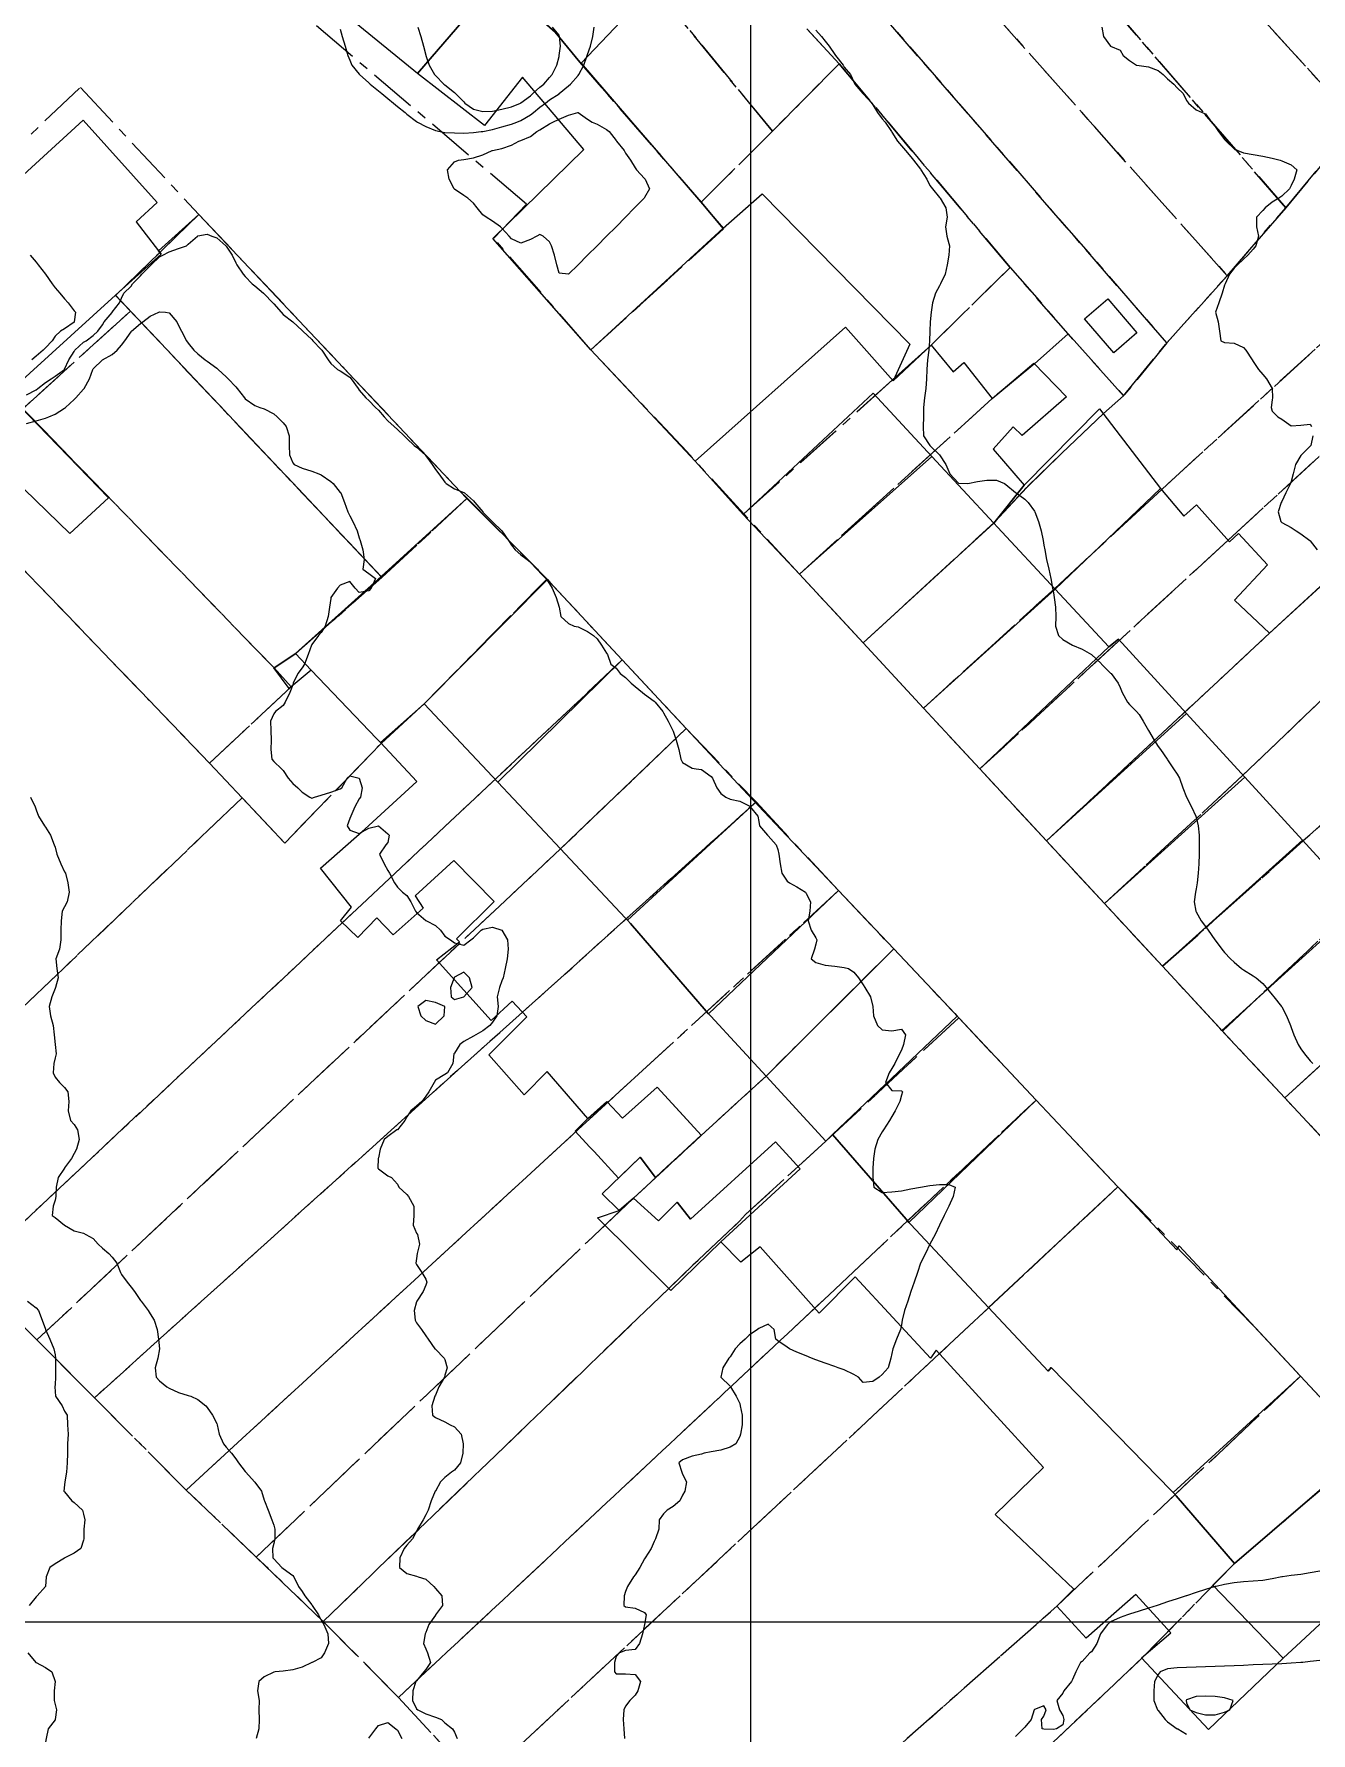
# Model space of a CAD drawing. Header units: centimetres. Extents: x 0 to 642158, y -847 to 649707.
# Drawn here: x 616229.1 to 616296.3, y 621381.5 to 621470.9 of the extents above; entities that cross this region are included whole.
import ezdxf

# ---------------------------------------------------------------- set-up
doc = ezdxf.new("R2010")
doc.units = ezdxf.units.CM
doc.header["$MEASUREMENT"] = 0
doc.linetypes.add('CENTERX2', pattern=[4, 2.5, -0.5, 0.5, -0.5])
doc.layers.add('MEV_grille', color=254, linetype='Continuous', lineweight=9)
doc.layers.add('WAL_topographie 0.5', color=253, linetype='Continuous', lineweight=20)
doc.layers.add('SPW_batiments', color=7, linetype='Continuous')
doc.layers.add('SPW_parcellaire cadastral', color=7, linetype='CENTERX2', lineweight=25, true_color=0xff0542)

# ---------------------------------------------------------------- blocks, each defined once
blk = doc.blocks.new('*U114')
at = {"layer": 'MEV_grille', "transparency": 33554687}
blk.add_lwpolyline([(-1338.461, 0), (1338.461, 0)], dxfattribs=at)
blk = doc.blocks.new('*U115')
at = {"layer": 'MEV_grille', "color": 0, "linetype": 'ByBlock', "lineweight": -2, "transparency": 16777216}
blk.add_blockref('*U114', (0, -1000), dxfattribs=at)
blk = doc.blocks.new('*U112')
at = {"layer": 'MEV_grille', "transparency": 33554687}
blk.add_lwpolyline([(0, 1825.476), (0, -1825.476)], dxfattribs=at)
blk = doc.blocks.new('*U113')
at = {"layer": 'MEV_grille', "color": 0, "linetype": 'ByBlock', "lineweight": -2, "transparency": 16777216}
blk.add_blockref('*U112', (900, 0), dxfattribs=at)

msp = doc.modelspace()

# ---------------------------------------------------------------- linework, layer by layer
at = {"layer": 'SPW_batiments'}
for points in [[(616252.359, 621474.65), (616253.509, 621473.7), (616249.31, 621468.799), (616242.959, 621473.999), (616242.759, 621475.065), (616246.308, 621479.116), (616252.359, 621474.65)], [(616261.759, 621473.401), (616257.909, 621469.35), (616265.377, 621460.668), (616258.428, 621454.267), (616253.269, 621460.134), (616258.06, 621464.817), (616254.826, 621468.617), (616252.827, 621466.067), (616249.31, 621468.799), (616253.509, 621473.7)], [(616235.627, 621462.015), (616234.511, 621460.998), (616235.696, 621459.483), (616235.828, 621459.315), (616233.434, 621457.142), (616227.748, 621451.981), (616221.375, 621458.599), (616223.911, 621460.813), (616224.611, 621459.847), (616231.727, 621466.347), (616235.627, 621462.015)], [(616258.428, 621454.268), (616265.377, 621460.668), (616267.432, 621462.487), (616275.202, 621454.58), (616274.328, 621452.652), (616271.811, 621455.469), (616263.912, 621448.418), (616258.428, 621454.268)], [(616251.553, 621446.831), (616251.912, 621446.467), (616247.395, 621442.349), (616233.434, 621457.142), (616235.828, 621459.315), (616235.696, 621459.483), (616237.811, 621461.398), (616251.553, 621446.831)], [(616287.128, 621455.171), (616285.928, 621454.121), (616284.378, 621455.903), (616285.611, 621456.954), (616287.128, 621455.171)], [(616274.328, 621452.652), (616276.311, 621454.52), (616277.478, 621453.12), (616278.028, 621453.603), (616279.528, 621451.72), (616281.711, 621453.569), (616283.428, 621451.803), (616281.112, 621449.77), (616280.628, 621450.22), (616279.579, 621449.053), (616281.212, 621447.153), (616279.622, 621445.155), (616276.36, 621448.668), (616273.261, 621452.002), (616266.428, 621445.619), (616263.912, 621448.418), (616271.811, 621455.469), (616274.328, 621452.652)], [(616233.062, 621446.498), (616231.03, 621444.614), (616228.629, 621446.947), (616226.38, 621444.797), (616223.412, 621448.046), (616227.748, 621451.981), (616233.062, 621446.498)], [(616276.36, 621448.668), (616269.393, 621442.484), (616266.428, 621445.619), (616273.261, 621452.002), (616276.36, 621448.668)], [(616288.37, 621446.979), (616282.837, 621441.696), (616279.811, 621444.952), (616279.622, 621445.155), (616281.212, 621447.153), (616285.172, 621451.177), (616288.37, 621446.979)], [(616279.622, 621445.155), (616272.742, 621438.865), (616269.393, 621442.484), (616276.36, 621448.668), (616279.622, 621445.155)], [(616298.814, 621425.255), (616295.85, 621428.489), (616292.811, 621431.803), (616289.742, 621435.15), (616286.163, 621439.054), (616285.663, 621438.654), (616282.837, 621441.696), (616288.37, 621446.979), (616289.612, 621445.521)], [(616255.979, 621442.351), (616256.137, 621442.191), (616249.663, 621435.667), (616247.356, 621433.624), (616247.158, 621433.829), (616243.712, 621437.431), (616242.896, 621438.307), (616247.395, 621442.349), (616251.912, 621446.467), (616255.979, 621442.351)], [(616289.612, 621445.521), (616290.262, 621446.121), (616292.012, 621444.172), (616292.479, 621444.622), (616294.012, 621442.972), (616292.262, 621441.105), (616294.113, 621439.372), (616296.779, 621441.822)], [(616279.811, 621444.952), (616282.837, 621441.696), (616275.915, 621435.438), (616272.742, 621438.865), (616279.622, 621445.155), (616279.811, 621444.952)], [(616256.263, 621442.056), (616260.078, 621437.967), (616253.53, 621431.548), (616249.663, 621435.667), (616256.137, 621442.191), (616256.263, 621442.056)], [(616285.663, 621438.654), (616278.879, 621432.235), (616275.915, 621435.438), (616282.837, 621441.696), (616285.663, 621438.654)], [(616289.742, 621435.15), (616282.379, 621428.453), (616278.879, 621432.235), (616285.663, 621438.654), (616286.163, 621439.054), (616289.742, 621435.15)], [(616243.712, 621437.431), (616242.563, 621436.466), (616241.763, 621437.549), (616242.896, 621438.307), (616243.712, 621437.431)], [(616263.442, 621434.362), (616256.83, 621428.034), (616253.53, 621431.548), (616260.078, 621437.967), (616263.442, 621434.362)], [(616253.53, 621431.548), (616256.83, 621428.034), (616260.231, 621424.412), (616260.358, 621424.276), (616260.505, 621424.106), (616264.488, 621419.501), (616264.611, 621419.365), (616264.739, 621419.227), (616267.634, 621416.086), (616270.783, 621412.669), (616271.133, 621413.019), (616275.001, 621408.556), (616275.148, 621408.386), (616275.251, 621408.276), (616279.332, 621403.918), (616282.467, 621400.571), (616282.634, 621400.754), (616288.946, 621394.297), (616289.051, 621394.189), (616289.198, 621394.019), (616292.268, 621390.455), (616291.135, 621389.322), (616294.819, 621385.472), (616290.909, 621381.72), (616287.377, 621385.488), (616288.919, 621386.805), (616287.086, 621388.821), (616284.469, 621386.521), (616282.919, 621388.204), (616283.819, 621389.104), (616279.685, 621393.021), (616282.218, 621395.504), (616276.584, 621401.67), (616276.284, 621401.253), (616272.317, 621405.52), (616270.434, 621403.619), (616267.334, 621407.102), (616266.317, 621406.302), (616265.267, 621407.369), (616269.433, 621411.202), (616268.133, 621412.619), (616263.667, 621408.552), (616262.966, 621409.451), (616261.983, 621408.468), (616260.666, 621409.668), (616259.917, 621409.018), (616259.016, 621409.901), (616261.016, 621411.818), (616261.816, 621410.751), (616264.233, 621412.969), (616261.916, 621415.501), (616260.083, 621413.868), (616259.266, 621414.751), (616258.266, 621413.851), (616256.133, 621416.318), (616254.916, 621415.1), (616253.066, 621417.2), (616255.065, 621419.2), (616254.282, 621420.017), (616253.182, 621419), (616250.315, 621422.2), (616251.515, 621423.15), (616251.365, 621423.3), (616253.332, 621425.267), (616251.214, 621427.417), (616249.182, 621425.567), (616249.615, 621424.917), (616248.032, 621423.517), (616247.165, 621424.4), (616246.165, 621423.366), (616245.265, 621424.249), (616245.832, 621424.966), (616244.215, 621427.016), (616246.531, 621429.066), (616249.281, 621431.567), (616247.356, 621433.624), (616249.663, 621435.667), (616253.53, 621431.548)], [(616292.811, 621431.803), (616285.431, 621425.154), (616282.379, 621428.453), (616289.742, 621435.15), (616292.811, 621431.803)], [(616266.922, 621430.63), (616267.076, 621430.465), (616260.358, 621424.276), (616260.231, 621424.412), (616256.83, 621428.034), (616263.442, 621434.362), (616266.922, 621430.63)], [(616295.85, 621428.489), (616288.484, 621421.856), (616285.431, 621425.154), (616292.811, 621431.803), (616295.85, 621428.489)], [(616267.214, 621430.319), (616271.449, 621425.836), (616264.611, 621419.365), (616264.488, 621419.501), (616260.505, 621424.106), (616260.358, 621424.276), (616267.076, 621430.465), (616267.214, 621430.319)], [(616298.814, 621425.255), (616298.941, 621425.118), (616291.611, 621418.477), (616291.489, 621418.609), (616288.484, 621421.856), (616295.85, 621428.489), (616298.814, 621425.255)], [(616274.348, 621422.77), (616267.634, 621416.086), (616264.739, 621419.227), (616264.611, 621419.365), (616271.449, 621425.836), (616274.348, 621422.77)], [(616299.093, 621424.951), (616302.196, 621421.571), (616294.914, 621414.938), (616291.765, 621418.312), (616291.611, 621418.477), (616298.941, 621425.118), (616299.093, 621424.951)], [(616277.555, 621419.374), (616277.684, 621419.238), (616271.133, 621413.019), (616270.783, 621412.669), (616267.634, 621416.086), (616274.348, 621422.77), (616277.555, 621419.374)], [(616305.298, 621418.189), (616297.965, 621411.67), (616294.914, 621414.938), (616302.196, 621421.571), (616305.298, 621418.189)], [(616277.802, 621419.114), (616281.836, 621414.824), (616275.148, 621408.386), (616275.001, 621408.556), (616271.133, 621413.019), (616277.684, 621419.238), (616277.802, 621419.114)], [(616261.016, 621411.818), (616259.875, 621410.724), (616258.591, 621412.112), (616258.374, 621412.346), (616257.972, 621412.781), (616257.597, 621413.187), (616258.266, 621413.851), (616258.998, 621414.51), (616259.266, 621414.751), (616260.083, 621413.868), (616261.916, 621415.501), (616263.291, 621413.999), (616264.233, 621412.969), (616263.203, 621412.024), (616262.439, 621411.323), (616261.816, 621410.751), (616261.016, 621411.818)], [(616286.132, 621410.253), (616279.332, 621403.918), (616275.251, 621408.276), (616275.148, 621408.386), (616281.836, 621414.824), (616286.132, 621410.253)], [(616265.267, 621407.369), (616262.628, 621404.803), (616258.774, 621408.637), (616259.917, 621409.018), (616260.667, 621409.668), (616261.984, 621408.468), (616262.966, 621409.452), (616263.667, 621408.552), (616268.133, 621412.619), (616269.433, 621411.202), (616265.267, 621407.369)], [(616289.233, 621406.955), (616289.366, 621407.155), (616295.746, 621400.301), (616289.051, 621394.189), (616288.946, 621394.297), (616282.634, 621400.754), (616282.467, 621400.571), (616279.332, 621403.918), (616286.132, 621410.253), (616289.233, 621406.955)], [(616299.218, 621396.573), (616298.335, 621395.656), (616292.268, 621390.455), (616289.198, 621394.019), (616289.051, 621394.189), (616295.746, 621400.301), (616299.218, 621396.573)], [(616301.735, 621391.856), (616301.613, 621391.744), (616296.734, 621387.24), (616295.754, 621386.335), (616294.819, 621385.472), (616291.135, 621389.322), (616292.268, 621390.455), (616298.335, 621395.656), (616301.735, 621391.856)]]:
    msp.add_lwpolyline(points, dxfattribs=at)
at = {"layer": 'SPW_parcellaire cadastral'}
for points in [[(616266.563, 621505.348), (616273.648, 621499.51), (616277.454, 621495.857), (616280.458, 621492.855), (616301.242, 621469.372), (616298.693, 621466.221), (616277.296, 621489.825), (616274.469, 621493.005), (616271.426, 621495.717), (616263.731, 621501.819), (616266.563, 621505.348)], [(616260.471, 621497.827), (616263.731, 621501.819), (616271.426, 621495.717), (616274.469, 621493.005), (616277.296, 621489.825), (616298.693, 621466.221), (616294.96, 621461.749), (616275.23, 621484.572), (616273.741, 621486.192), (616268.086, 621491.55), (616260.471, 621497.827)], [(616260.471, 621497.827), (616268.086, 621491.55), (616273.741, 621486.192), (616275.23, 621484.572), (616294.96, 621461.749), (616291.878, 621458.171), (616270.839, 621481.834), (616270.434, 621482.29), (616268.364, 621484.34), (616264.646, 621488.441), (616257.534, 621494.192), (616260.471, 621497.827)], [(616291.878, 621458.171), (616288.711, 621454.636), (616267.325, 621479.28), (616265.308, 621481.43), (616261.538, 621484.737), (616254.218, 621490.524), (616257.534, 621494.192), (616264.646, 621488.441), (616268.364, 621484.34), (616270.434, 621482.29), (616270.839, 621481.834), (616291.878, 621458.171)], [(616286.429, 621451.853), (616283.528, 621455.12), (616280.468, 621458.601), (616271.473, 621469.321), (616267.094, 621474.055), (616262.927, 621478.916), (616259.553, 621482.323), (616252.11, 621488.266), (616254.218, 621490.524), (616261.538, 621484.737), (616265.308, 621481.43), (616267.325, 621479.28), (616288.711, 621454.636), (616286.429, 621451.853)], [(616271.473, 621469.321), (616267.977, 621465.768), (616261.725, 621473.381), (616259.906, 621475.63), (616256.235, 621478.772), (616248.851, 621484.699), (616252.11, 621488.266), (616259.553, 621482.323), (616262.927, 621478.916), (616267.094, 621474.055), (616271.473, 621469.321)], [(616264.23, 621462.043), (616257.843, 621469.396), (616256.55, 621470.981), (616252.391, 621474.65), (616246.324, 621479.113), (616245.06, 621480.546), (616248.851, 621484.699), (616256.235, 621478.772), (616259.906, 621475.63), (616261.725, 621473.381), (616267.977, 621465.768), (616264.23, 621462.043)], [(616264.23, 621462.043), (616265.4, 621460.645), (616258.429, 621454.267), (616253.323, 621460.144), (616255.045, 621461.928), (616239.875, 621474.814), (616245.06, 621480.546), (616246.324, 621479.113), (616252.391, 621474.65), (616256.55, 621470.981), (616257.843, 621469.396), (616264.23, 621462.043)], [(616286.429, 621451.853), (616288.711, 621454.636), (616291.878, 621458.171), (616294.96, 621461.749), (616298.693, 621466.221), (616301.242, 621469.372), (616303.931, 621472.688), (616305.424, 621474.549), (616311.263, 621467.804), (616288.462, 621446.953), (616282.814, 621441.721), (616275.915, 621435.437), (616272.743, 621438.865), (616279.631, 621445.195), (616281.342, 621447.044), (616283.183, 621448.838), (616285.377, 621450.919), (616286.429, 621451.853)], [(616311.263, 621467.804), (616317.277, 621473.159), (616319.974, 621470.034), (616291.933, 621444.268), (616278.879, 621432.234), (616275.915, 621435.437), (616282.814, 621441.721), (616288.462, 621446.953), (616311.263, 621467.804)], [(616264.23, 621462.043), (616267.977, 621465.768), (616271.473, 621469.321), (616280.468, 621458.601), (616276.311, 621454.519), (616274.289, 621452.698), (616266.464, 621445.649), (616263.468, 621448.931), (616258.429, 621454.267), (616265.4, 621460.645), (616264.23, 621462.043)], [(616323.512, 621465.953), (616296.78, 621441.821), (616294.113, 621439.371), (616282.38, 621428.452), (616278.879, 621432.234), (616291.933, 621444.268), (616319.974, 621470.034), (616323.512, 621465.953)], [(616234.213, 621456.316), (616228.564, 621451.18), (616227.773, 621452.003), (616221.376, 621458.599), (616223.911, 621460.813), (616231.582, 621468.074), (616237.811, 621461.397), (616235.759, 621459.402), (616233.435, 621457.141), (616234.213, 621456.316)], [(616285.432, 621425.154), (616282.38, 621428.452), (616294.113, 621439.371), (616296.78, 621441.821), (616323.512, 621465.953), (616326.26, 621462.758), (616299.687, 621438.609), (616298.756, 621437.688), (616292.694, 621431.889), (616285.432, 621425.154)], [(616288.484, 621421.856), (616285.432, 621425.154), (616292.694, 621431.889), (616298.756, 621437.688), (616299.687, 621438.609), (616326.26, 621462.758), (616329.403, 621459.19), (616303.421, 621435.259), (616301.422, 621433.448), (616295.885, 621428.449), (616288.484, 621421.856)], [(616247.441, 621442.3), (616234.213, 621456.316), (616233.435, 621457.141), (616235.759, 621459.402), (616237.811, 621461.397), (616251.904, 621446.459), (616247.441, 621442.3)], [(616241.764, 621437.548), (616242.666, 621436.551), (616238.368, 621432.543), (616230.01, 621441.25), (616226.485, 621444.896), (616223.427, 621448.059), (616216.97, 621454.737), (616221.376, 621458.599), (616227.773, 621452.003), (616228.564, 621451.18), (616241.764, 621437.548)], [(616269.394, 621442.483), (616266.464, 621445.649), (616274.289, 621452.698), (616276.311, 621454.519), (616280.468, 621458.601), (616283.528, 621455.12), (616281.744, 621453.535), (616279.529, 621451.719), (616269.394, 621442.483)], [(616288.484, 621421.856), (616295.885, 621428.449), (616301.422, 621433.448), (616303.421, 621435.259), (616329.403, 621459.19), (616332.204, 621455.964), (616306.181, 621432.106), (616304.279, 621430.358), (616302.189, 621428.482), (616298.842, 621425.226), (616291.632, 621418.454), (616288.484, 621421.856)], [(616247.441, 621442.3), (616242.912, 621438.312), (616241.764, 621437.548), (616228.564, 621451.18), (616234.213, 621456.316), (616247.441, 621442.3)], [(616335.598, 621452.075), (616305.137, 621424.613), (616302.196, 621421.57), (616294.915, 621414.938), (616291.632, 621418.454), (616298.842, 621425.226), (616302.189, 621428.482), (616304.279, 621430.358), (616306.181, 621432.106), (616332.204, 621455.964), (616335.598, 621452.075)], [(616286.429, 621451.853), (616285.377, 621450.919), (616283.183, 621448.838), (616281.342, 621447.044), (616279.631, 621445.195), (616272.743, 621438.865), (616269.394, 621442.483), (616279.529, 621451.719), (616281.744, 621453.535), (616283.528, 621455.12), (616286.429, 621451.853)], [(616210.363, 621419.36), (616212.485, 621421.832), (616213.944, 621423.341), (616222.231, 621432.263), (616219.881, 621434.446), (616215.727, 621438.629), (616213.358, 621441.174), (616208.18, 621446.611), (616215.812, 621453.626), (616216.97, 621454.737), (616223.427, 621448.059), (616226.485, 621444.896), (616230.01, 621441.25), (616238.368, 621432.543), (616240.09, 621430.717), (616219.857, 621411.406), (616210.363, 621419.36)], [(616335.598, 621452.075), (616338.557, 621448.666), (616308.311, 621421.226), (616305.302, 621418.185), (616297.965, 621411.67), (616294.915, 621414.938), (616302.196, 621421.57), (616305.137, 621424.613), (616335.598, 621452.075)], [(616247.441, 621442.3), (616251.904, 621446.459), (616256.113, 621442.217), (616249.664, 621435.666), (616247.397, 621433.582), (616242.335, 621428.335), (616240.09, 621430.717), (616238.368, 621432.543), (616242.666, 621436.551), (616241.764, 621437.548), (616242.912, 621438.312), (616247.441, 621442.3)], [(616225.741, 621405.736), (616219.857, 621411.406), (616240.09, 621430.717), (616242.335, 621428.335), (616247.397, 621433.582), (616249.664, 621435.666), (616256.113, 621442.217), (616260.079, 621437.966), (616247.843, 621426.481), (616246.383, 621425.111), (616225.741, 621405.736)], [(616225.741, 621405.736), (616246.383, 621425.111), (616247.843, 621426.481), (616260.079, 621437.966), (616263.442, 621434.362), (616256.831, 621428.033), (616253.613, 621425.023), (616229.301, 621402.213), (616225.741, 621405.736)], [(616232.318, 621399.164), (616229.301, 621402.213), (616253.613, 621425.023), (616256.831, 621428.033), (616263.442, 621434.362), (616267.11, 621430.499), (616254.833, 621419.442), (616253.634, 621418.385), (616232.318, 621399.164)], [(616232.318, 621399.164), (616253.634, 621418.385), (616254.833, 621419.442), (616267.11, 621430.499), (616271.45, 621425.836), (616260.929, 621416.187), (616237.152, 621394.315), (616232.318, 621399.164)], [(616240.834, 621390.791), (616237.152, 621394.315), (616260.929, 621416.187), (616271.45, 621425.836), (616274.348, 621422.769), (616267.634, 621416.085), (616264.233, 621412.968), (616260.667, 621409.668), (616240.834, 621390.791)], [(616240.834, 621390.791), (616260.667, 621409.668), (616264.233, 621412.968), (616267.634, 621416.085), (616274.348, 621422.769), (616277.766, 621419.152), (616270.783, 621412.669), (616266.559, 621408.809), (616266.244, 621408.451), (616263.795, 621406.142), (616244.35, 621387.411), (616240.834, 621390.791)], [(616248.314, 621383.408), (616244.35, 621387.411), (616263.795, 621406.142), (616266.244, 621408.451), (616266.559, 621408.809), (616270.783, 621412.669), (616277.766, 621419.152), (616281.836, 621414.823), (616272.226, 621405.782), (616270.955, 621404.586), (616248.314, 621383.408)], [(616248.314, 621383.408), (616270.955, 621404.586), (616272.226, 621405.782), (616281.836, 621414.823), (616286.133, 621410.253), (616279.343, 621403.911), (616276.75, 621401.488), (616252.518, 621378.854), (616248.314, 621383.408)], [(616262, 621369.679), (616252.518, 621378.854), (616276.75, 621401.488), (616279.343, 621403.911), (616286.133, 621410.253), (616293.288, 621402.942), (616295.747, 621400.301), (616282.919, 621388.203), (616262, 621369.679)], [(616225.741, 621405.736), (616229.301, 621402.213), (616232.318, 621399.164), (616237.152, 621394.315), (616240.834, 621390.791), (616244.35, 621387.411), (616248.314, 621383.408), (616252.518, 621378.854), (616232.882, 621359.967), (616200.683, 621387.293)], [(616262, 621369.679), (616282.919, 621388.203), (616295.747, 621400.301), (616299.218, 621396.572), (616298.335, 621395.655), (616292.269, 621390.455), (616287.436, 621385.504), (616266.427, 621365.621), (616262, 621369.679)], [(616298.335, 621395.655), (616301.821, 621391.961), (616304.524, 621389.096), (616306.705, 621386.785), (616259.021, 621341.76), (616250.092, 621351.451), (616266.427, 621365.621), (616287.436, 621385.504), (616292.269, 621390.455), (616298.335, 621395.655)]]:
    msp.add_lwpolyline(points, dxfattribs=at)
at = {"layer": 'WAL_topographie 0.5'}
for points in [[(616245.25, 621471.13), (616245.347, 621470.75), (616245.5, 621470.25), (616245.646, 621469.75), (616245.75, 621469.5), (616245.853, 621469.25), (616246.25, 621468.769), (616246.265, 621468.75), (616246.75, 621468.312), (616246.817, 621468.25), (616247.25, 621467.893), (616247.425, 621467.75), (616247.75, 621467.486), (616248.038, 621467.25), (616248.25, 621467.077), (616248.653, 621466.75), (616248.75, 621466.672), (616249.25, 621466.287), (616249.303, 621466.25), (616249.75, 621466.013), (616250.25, 621465.809), (616250.495, 621465.75), (616250.75, 621465.712), (616251.25, 621465.68), (616251.75, 621465.674), (616252.25, 621465.697), (616252.662, 621465.75), (616252.75, 621465.761), (616253.25, 621465.867), (616253.75, 621465.997), (616254.25, 621466.142), (616254.533, 621466.25), (616254.75, 621466.333), (616255.25, 621466.631), (616255.409, 621466.75), (616255.75, 621467.037), (616256.034, 621467.25), (616256.25, 621467.414), (616256.75, 621467.746), (616256.756, 621467.75), (616257.25, 621468.154), (616257.356, 621468.25), (616257.75, 621468.71), (616257.784, 621468.75), (616258.058, 621469.25), (616258.231, 621469.75), (616258.25, 621469.809), (616258.398, 621470.25), (616258.527, 621470.75), (616258.604, 621471.25)], [(616249.333, 621471.25), (616249.49, 621470.75), (616249.62, 621470.25), (616249.75, 621469.769), (616249.755, 621469.75), (616249.918, 621469.25), (616250.196, 621468.75), (616250.25, 621468.697), (616250.692, 621468.25), (616250.75, 621468.203), (616251.25, 621467.801), (616251.311, 621467.75), (616251.75, 621467.311), (616251.801, 621467.25), (616252.25, 621466.937), (616252.75, 621466.817), (616253.25, 621466.835), (616253.75, 621466.927), (616254.25, 621467.057)], [(616254.25, 621467.057), (616254.73, 621467.25), (616254.75, 621467.259), (616255.25, 621467.635), (616255.378, 621467.75), (616255.75, 621468.096), (616255.944, 621468.25), (616256.25, 621468.59), (616256.395, 621468.75), (616256.631, 621469.25), (616256.75, 621469.695), (616256.765, 621469.75), (616256.821, 621470.25), (616256.771, 621470.75), (616256.75, 621470.815), (616256.408, 621471.25)], [(616270.25, 621471.091), (616270.555, 621470.75), (616270.75, 621470.5), (616270.95, 621470.25), (616271.25, 621469.801), (616271.295, 621469.75), (616271.691, 621469.25), (616271.75, 621469.145), (616272.069, 621468.75), (616272.25, 621468.373), (616272.307, 621468.25), (616272.727, 621467.75), (616272.75, 621467.731), (616273.196, 621467.25), (616273.25, 621467.155), (616273.5, 621466.75), (616273.75, 621466.421), (616273.904, 621466.25), (616274.237, 621465.75), (616274.25, 621465.725), (616274.541, 621465.25), (616274.75, 621465.001), (616274.967, 621464.75), (616275.25, 621464.424), (616275.398, 621464.25), (616275.75, 621463.784), (616275.778, 621463.75), (616276.088, 621463.25), (616276.25, 621462.925), (616276.38, 621462.75), (616276.75, 621462.287), (616276.785, 621462.25), (616277.083, 621461.75), (616277.152, 621461.25), (616277.069, 621460.75), (616277.143, 621460.25), (616277.25, 621459.87), (616277.287, 621459.75), (616277.25, 621459.25), (616277.25, 621459.25), (616277.152, 621458.75), (616277.048, 621458.25), (616276.811, 621457.75), (616276.75, 621457.641), (616276.55, 621457.25), (616276.394, 621456.75), (616276.32, 621456.25), (616276.261, 621455.75), (616276.25, 621455.25), (616276.25, 621455.249), (616276.239, 621454.75), (616276.192, 621454.25), (616276.125, 621453.75), (616276.09, 621453.25), (616276.08, 621452.75), (616276.039, 621452.25), (616275.961, 621451.75), (616275.92, 621451.25), (616275.917, 621450.75), (616275.898, 621450.25), (616275.917, 621449.75), (616276.25, 621449.25), (616276.25, 621449.25), (616276.75, 621448.75), (616276.75, 621448.75), (616277.083, 621448.25), (616277.25, 621447.875), (616277.304, 621447.75), (616277.75, 621447.269), (616278.25, 621447.25), (616278.75, 621447.348), (616279.25, 621447.424), (616279.75, 621447.417), (616280.173, 621447.25), (616280.25, 621447.194), (616280.75, 621446.775), (616280.783, 621446.75), (616281.25, 621446.417), (616281.417, 621446.25), (616281.75, 621445.783), (616281.767, 621445.75), (616281.971, 621445.25), (616282.111, 621444.75), (616282.207, 621444.25), (616282.25, 621444), (616282.293, 621443.75), (616282.389, 621443.25), (616282.5, 621442.75), (616282.611, 621442.25), (616282.707, 621441.75), (616282.75, 621441.5), (616282.792, 621441.25), (616282.86, 621440.75), (616282.869, 621440.25), (616282.85, 621439.75), (616283.01, 621439.25), (616283.25, 621439.036), (616283.75, 621438.75), (616283.75, 621438.75), (616284.25, 621438.526), (616284.75, 621438.25), (616284.75, 621438.25), (616285.25, 621437.778), (616285.278, 621437.75), (616285.75, 621437.278), (616285.776, 621437.25), (616286.15, 621436.75), (616286.25, 621436.523), (616286.354, 621436.25), (616286.646, 621435.75), (616286.75, 621435.631), (616287.114, 621435.25), (616287.25, 621435.092), (616287.474, 621434.75), (616287.75, 621434.25), (616287.75, 621434.25), (616288.036, 621433.75), (616288.25, 621433.417), (616288.37, 621433.25), (616288.731, 621432.75), (616288.75, 621432.722), (616289.065, 621432.25), (616289.25, 621431.956), (616289.375, 621431.75), (616289.556, 621431.25), (616289.75, 621430.75), (616289.75, 621430.75), (616290, 621430.25), (616290.235, 621429.75), (616290.25, 621429.704), (616290.366, 621429.25), (616290.41, 621428.75), (616290.417, 621428.25), (616290.41, 621427.75), (616290.394, 621427.25), (616290.366, 621426.75), (616290.308, 621426.25), (616290.25, 621425.938), (616290.218, 621425.75), (616290.152, 621425.25), (616290.238, 621424.75), (616290.25, 621424.728), (616290.518, 621424.25), (616290.75, 621423.944), (616290.886, 621423.75), (616291.238, 621423.25), (616291.25, 621423.234), (616291.602, 621422.75), (616291.75, 621422.588), (616292.064, 621422.25), (616292.25, 621422.076), (616292.635, 621421.75), (616292.75, 621421.671), (616293.25, 621421.355), (616293.408, 621421.25), (616293.75, 621420.954), (616293.937, 621420.75), (616294.25, 621420.355), (616294.337, 621420.25), (616294.74, 621419.75), (616294.75, 621419.733), (616295.004, 621419.25), (616295.207, 621418.75), (616295.25, 621418.631), (616295.388, 621418.25), (616295.608, 621417.75), (616295.75, 621417.516), (616295.948, 621417.25), (616296.25, 621416.889), (616296.382, 621416.75)], [(616285.296, 621471.25), (616285.375, 621470.75), (616285.75, 621470.25), (616285.75, 621470.25), (616286.25, 621470.041), (616286.409, 621469.75), (616286.75, 621469.482), (616287.111, 621469.25), (616287.25, 621469.221), (616287.75, 621469.154), (616288.25, 621468.968), (616288.525, 621468.75), (616288.75, 621468.535), (616289.081, 621468.25), (616289.25, 621468.048), (616289.573, 621467.75), (616289.75, 621467.396), (616289.856, 621467.25), (616290.25, 621466.899), (616290.573, 621466.75), (616290.75, 621466.686), (616291.061, 621466.25), (616291.25, 621466.014), (616291.423, 621465.75), (616291.75, 621465.336), (616291.822, 621465.25), (616292.25, 621464.839), (616292.439, 621464.75), (616292.75, 621464.629), (616293.25, 621464.552), (616293.75, 621464.468), (616294.25, 621464.355), (616294.67, 621464.25), (616294.75, 621464.215), (616295.25, 621464.006), (616295.55, 621463.75), (616295.401, 621463.25), (616295.25, 621462.917), (616295.155, 621462.75), (616294.75, 621462.358), (616294.599, 621462.25), (616294.25, 621462.033), (616293.882, 621461.75), (616293.75, 621461.604), (616293.429, 621461.25), (616293.431, 621460.75), (616293.523, 621460.25), (616293.387, 621459.75), (616293.25, 621459.576), (616292.963, 621459.25), (616292.75, 621459.051), (616292.419, 621458.75), (616292.25, 621458.562), (616292.005, 621458.25), (616291.773, 621457.75), (616291.75, 621457.676), (616291.626, 621457.25), (616291.439, 621456.75), (616291.274, 621456.25), (616291.405, 621455.75), (616291.488, 621455.25), (616291.558, 621454.75), (616291.75, 621454.659), (616292.25, 621454.623), (616292.75, 621454.403), (616292.871, 621454.25), (616293.191, 621453.75), (616293.25, 621453.659), (616293.528, 621453.25), (616293.75, 621452.973), (616293.957, 621452.75), (616294.25, 621452.25), (616294.25, 621452.25), (616294.264, 621451.75), (616294.25, 621451.65), (616294.191, 621451.25), (616294.25, 621451.05), (616294.55, 621450.75), (616294.75, 621450.625), (616295.25, 621450.283), (616295.75, 621450.321), (616296.25, 621450.375), (616296.321, 621450.25)], [(616257.25, 621458.25), (616257.25, 621458.25), (616257.25, 621458.25), (616256.75, 621458.309), (616256.633, 621458.75), (616256.508, 621459.25), (616256.355, 621459.75), (616256.25, 621459.96), (616255.917, 621460.25), (616255.75, 621460.338), (616255.589, 621460.25), (616255.25, 621460.08), (616254.75, 621459.893), (616254.25, 621460.105), (616254.133, 621460.25), (616253.75, 621460.671), (616253.665, 621460.75), (616253.25, 621461.05), (616252.917, 621461.25), (616252.75, 621461.372), (616252.439, 621461.75), (616252.25, 621461.98), (616251.96, 621462.25), (616251.75, 621462.391), (616251.25, 621462.731), (616251.233, 621462.75), (616250.97, 621463.25), (616250.894, 621463.75), (616251.25, 621464.169), (616251.467, 621464.25), (616251.75, 621464.286), (616252.25, 621464.366), (616252.75, 621464.527), (616253.242, 621464.75), (616253.25, 621464.752), (616253.75, 621464.869), (616254.25, 621465.038), (616254.64, 621465.25), (616254.75, 621465.286), (616255.25, 621465.5), (616255.581, 621465.75), (616255.75, 621465.851), (616256.25, 621466.157), (616256.419, 621466.25), (616256.75, 621466.401), (616257.25, 621466.621), (616257.732, 621466.75), (616257.75, 621466.754), (616257.765, 621466.75), (616258.25, 621466.413), (616258.492, 621466.25), (616258.75, 621466.142), (616259.25, 621465.86), (616259.394, 621465.75), (616259.75, 621465.276), (616259.769, 621465.25), (616260.171, 621464.75), (616260.25, 621464.621), (616260.5, 621464.25), (616260.75, 621463.839), (616260.824, 621463.75), (616261.25, 621463.282), (616261.287, 621463.25), (616261.5, 621462.75), (616261.25, 621462.292), (616261.222, 621462.25), (616260.75, 621461.778), (616260.725, 621461.75), (616260.25, 621461.25), (616260.25, 621461.25), (616259.75, 621460.75), (616259.75, 621460.75), (616259.25, 621460.25), (616259.25, 621460.25), (616258.75, 621459.75), (616258.75, 621459.75), (616258.25, 621459.25), (616258.25, 621459.25), (616257.75, 621458.75), (616257.75, 621458.75), (616257.25, 621458.25)], [(616228.75, 621451.901), (616229.25, 621452.178), (616229.344, 621452.25), (616229.75, 621452.564), (616230.043, 621452.75), (616230.25, 621452.892), (616230.74, 621453.25), (616230.75, 621453.263), (616230.97, 621453.75), (616231.25, 621454.192), (616231.29, 621454.25), (616231.75, 621454.676), (616231.884, 621454.75), (616232.25, 621455.027), (616232.498, 621455.25), (616232.75, 621455.587), (616232.837, 621455.75), (616233.25, 621456.246), (616233.254, 621456.25), (616233.645, 621456.75), (616233.75, 621457), (616233.875, 621457.25), (616234.25, 621457.618), (616234.329, 621457.75), (616234.75, 621458.162), (616234.817, 621458.25), (616235.25, 621458.694), (616235.307, 621458.75), (616235.75, 621459.164), (616235.922, 621459.25), (616236.25, 621459.435), (616236.75, 621459.608), (616237.158, 621459.75), (616237.25, 621459.825), (616237.738, 621460.25), (616237.75, 621460.269), (616238.25, 621460.361), (616238.49, 621460.25), (616238.75, 621460.163), (616239.227, 621459.75), (616239.25, 621459.725), (616239.562, 621459.25), (616239.75, 621458.843), (616239.801, 621458.75), (616240.143, 621458.25), (616240.25, 621458.129), (616240.623, 621457.75), (616240.75, 621457.636), (616241.215, 621457.25), (616241.25, 621457.223), (616241.71, 621456.75), (616241.75, 621456.702), (616242.14, 621456.25), (616242.25, 621456.129), (616242.75, 621455.75), (616242.75, 621455.75), (616243.25, 621455.3), (616243.288, 621455.25), (616243.75, 621454.814), (616243.811, 621454.75), (616244.25, 621454.286), (616244.279, 621454.25), (616244.609, 621453.75), (616244.75, 621453.563), (616245.107, 621453.25), (616245.25, 621453.172), (616245.75, 621452.831), (616245.821, 621452.75), (616246.187, 621452.25), (616246.25, 621452.152), (616246.59, 621451.75), (616246.75, 621451.603), (616247.095, 621451.25), (616247.25, 621451.097), (616247.552, 621450.75), (616247.75, 621450.535), (616248.077, 621450.25), (616248.25, 621450.083), (616248.6, 621449.75), (616248.75, 621449.61), (616249.133, 621449.25), (616249.25, 621449.149), (616249.707, 621448.75), (616249.75, 621448.7), (616250.078, 621448.25), (616250.25, 621447.988), (616250.422, 621447.75), (616250.75, 621447.312), (616250.82, 621447.25), (616251.25, 621446.962), (616251.75, 621446.769), (616251.774, 621446.75), (616252.25, 621446.331), (616252.332, 621446.25), (616252.744, 621445.75), (616252.75, 621445.742), (616253.227, 621445.25), (616253.25, 621445.23), (616253.75, 621444.75), (616253.75, 621444.75), (616254.088, 621444.25), (616254.25, 621444.005), (616254.442, 621443.75), (616254.75, 621443.5), (616255.078, 621443.25), (616255.25, 621443.115), (616255.62, 621442.75), (616255.75, 621442.575), (616256.058, 621442.25), (616256.25, 621441.962), (616256.385, 621441.75), (616256.598, 621441.25), (616256.75, 621440.75), (616256.75, 621440.75), (616256.85, 621440.25), (616257.25, 621439.886), (616257.55, 621439.75), (616257.75, 621439.706), (616258.25, 621439.469), (616258.56, 621439.25), (616258.75, 621439.072), (616258.977, 621438.75), (616259.25, 621438.321), (616259.303, 621438.25), (616259.469, 621437.75), (616259.75, 621437.536), (616259.957, 621437.25), (616260.25, 621437.052), (616260.552, 621436.75), (616260.75, 621436.573), (616261.138, 621436.25), (616261.25, 621436.165), (616261.75, 621435.795), (616261.797, 621435.75), (616262.214, 621435.25), (616262.25, 621435.187), (616262.496, 621434.75), (616262.74, 621434.25), (616262.75, 621434.221), (616262.917, 621433.75), (616263.042, 621433.25), (616263.15, 621432.75), (616263.25, 621432.583), (616263.75, 621432.283), (616263.964, 621432.25), (616264.25, 621432.202), (616264.75, 621431.839), (616264.813, 621431.75), (616265.042, 621431.25), (616265.25, 621430.95), (616265.528, 621430.75), (616265.75, 621430.65), (616266.25, 621430.545), (616266.75, 621430.303), (616266.806, 621430.25), (616267.199, 621429.75), (616267.25, 621429.472), (616267.292, 621429.25), (616267.706, 621428.75), (616267.75, 621428.721), (616268.173, 621428.25), (616268.25, 621428), (616268.313, 621427.75), (616268.378, 621427.25), (616268.468, 621426.75), (616268.75, 621426.343), (616268.869, 621426.25), (616269.25, 621426.039), (616269.708, 621425.75), (616269.75, 621425.687), (616269.969, 621425.25), (616269.947, 621424.75), (616269.845, 621424.25), (616270.008, 621423.75), (616270.25, 621423.35), (616270.311, 621423.25), (616270.25, 621423.028), (616270.179, 621422.75), (616270, 621422.25), (616270.25, 621422.054), (616270.75, 621421.921), (616271.25, 621421.864), (616271.75, 621421.8), (616271.964, 621421.75), (616272.25, 621421.55), (616272.5, 621421.25), (616272.75, 621420.875), (616272.833, 621420.75), (616273.135, 621420.25), (616273.25, 621419.75), (616273.25, 621419.75), (616273.286, 621419.25), (616273.5, 621418.75), (616273.75, 621418.523), (616274.25, 621418.456), (616274.75, 621418.558), (616274.972, 621418.25), (616274.865, 621417.75), (616274.75, 621417.45), (616274.659, 621417.25), (616274.4, 621416.75), (616274.25, 621416.489), (616274.105, 621416.25), (616273.923, 621415.75), (616274.25, 621415.325), (616274.75, 621415.306), (616274.803, 621415.25), (616274.75, 621415.083), (616274.67, 621414.75), (616274.421, 621414.25), (616274.25, 621413.954), (616274.121, 621413.75), (616273.804, 621413.25), (616273.75, 621413.15), (616273.519, 621412.75), (616273.35, 621412.25), (616273.279, 621411.75), (616273.25, 621411.25), (616273.25, 621410.75), (616273.3, 621410.25), (616273.75, 621409.969), (616274.25, 621409.989), (616274.75, 621410.058), (616275.25, 621410.154), (616275.75, 621410.25), (616275.75, 621410.25), (616276.25, 621410.33), (616276.75, 621410.386), (616277.25, 621410.375), (616277.583, 621410.25), (616277.477, 621409.75), (616277.25, 621409.25), (616277.25, 621409.25), (616277, 621408.75), (616276.75, 621408.25), (616276.75, 621408.25), (616276.523, 621407.75), (616276.25, 621407.25), (616276.25, 621407.25), (616276.023, 621406.75), (616275.75, 621406.25), (616275.75, 621406.25), (616275.6, 621405.75), (616275.417, 621405.25), (616275.25, 621404.75), (616275.25, 621404.75), (616275.083, 621404.25), (616274.917, 621403.75), (616274.795, 621403.25), (616274.75, 621403), (616274.705, 621402.75), (616274.5, 621402.25), (616274.295, 621401.75), (616274.25, 621401.5), (616274.205, 621401.25), (616274.062, 621400.75), (616273.75, 621400.393), (616273.583, 621400.25), (616273.25, 621400.028), (616272.75, 621399.964), (616272.5, 621400.25), (616272.25, 621400.383), (616271.75, 621400.642), (616271.427, 621400.75), (616271.25, 621400.81), (616270.75, 621400.98), (616270.25, 621401.16), (616270.019, 621401.25), (616269.75, 621401.371), (616269.25, 621401.569), (616268.861, 621401.75), (616268.75, 621401.825), (616268.25, 621402.164), (616268.156, 621402.25), (616268.062, 621402.75), (616267.75, 621403.044), (616267.25, 621402.819), (616267.183, 621402.75), (616266.75, 621402.458), (616266.532, 621402.25), (616266.25, 621402.008), (616266.009, 621401.75), (616265.75, 621401.314), (616265.687, 621401.25), (616265.365, 621400.75), (616265.25, 621400.25), (616265.75, 621399.775), (616265.765, 621399.75), (616266.064, 621399.25), (616266.25, 621398.868), (616266.283, 621398.75), (616266.375, 621398.25), (616266.38, 621397.75), (616266.297, 621397.25), (616266.25, 621397.125), (616266.043, 621396.75), (616265.75, 621396.573), (616265.25, 621396.41), (616264.75, 621396.333), (616264.375, 621396.25), (616264.25, 621396.205), (616263.75, 621396.089), (616263.25, 621395.901), (616263.042, 621395.75), (616263.212, 621395.25), (616263.25, 621395.159), (616263.446, 621394.75), (616263.361, 621394.25), (616263.25, 621394.05), (616263.105, 621393.75), (616262.75, 621393.444), (616262.432, 621393.25), (616262.25, 621393.068), (616262.009, 621392.75), (616261.994, 621392.25), (616261.824, 621391.75), (616261.75, 621391.604), (616261.587, 621391.25), (616261.283, 621390.75), (616261.25, 621390.696), (616260.995, 621390.25), (616260.75, 621389.85), (616260.675, 621389.75), (616260.347, 621389.25), (616260.25, 621388.977), (616260.179, 621388.75), (616260.155, 621388.25), (616260.25, 621388.167), (616260.75, 621388.102), (616261.25, 621387.875), (616261.333, 621387.75), (616261.25, 621387.25), (616261.25, 621387.25), (616261.142, 621386.75), (616260.983, 621386.25), (616260.75, 621385.939), (616260.25, 621385.873), (616259.932, 621385.75), (616259.75, 621385.559), (616259.664, 621385.25), (616259.675, 621384.75), (616259.75, 621384.65), (616260.25, 621384.642), (616260.75, 621384.611), (616261.039, 621384.25), (616260.895, 621383.75), (616260.75, 621383.534), (616260.474, 621383.25), (616260.25, 621382.957), (616260.152, 621382.75), (616260.126, 621382.25), (616260.16, 621381.75), (616260.185, 621381.25)], [(616228.943, 621459.25), (616229.25, 621458.885), (616229.366, 621458.75), (616229.75, 621458.25), (616229.75, 621458.25), (616230.098, 621457.75), (616230.25, 621457.538), (616230.5, 621457.25), (616230.75, 621456.953), (616230.936, 621456.75), (616231.25, 621456.327), (616231.317, 621456.25), (616231.263, 621455.75), (616231.25, 621455.737), (616230.75, 621455.386), (616230.536, 621455.25), (616230.25, 621455), (616230.107, 621454.75), (616229.75, 621454.375), (616229.625, 621454.25), (616229.25, 621453.944), (616229.029, 621453.75)], [(616228.75, 621450.4), (616229.25, 621450.546), (616229.75, 621450.676), (616229.927, 621450.75), (616230.25, 621450.886), (616230.75, 621451.216), (616230.791, 621451.25), (616231.25, 621451.657), (616231.342, 621451.75), (616231.75, 621452.201), (616231.79, 621452.25), (616232.053, 621452.75), (616232.229, 621453.25), (616232.25, 621453.281), (616232.747, 621453.75), (616232.75, 621453.752), (616233.25, 621454.039), (616233.516, 621454.25), (616233.75, 621454.525), (616233.927, 621454.75), (616234.25, 621455.229), (616234.27, 621455.25), (616234.75, 621455.66), (616234.871, 621455.75), (616235.25, 621456.041), (616235.705, 621456.25), (616235.75, 621456.274), (616236.05, 621456.25), (616236.25, 621456.221), (616236.65, 621455.75), (616236.75, 621455.564), (616236.907, 621455.25), (616237.167, 621454.75), (616237.25, 621454.618), (616237.545, 621454.25), (616237.75, 621454.062), (616238.145, 621453.75), (616238.25, 621453.674), (616238.75, 621453.317), (616238.833, 621453.25), (616239.25, 621452.859), (616239.354, 621452.75), (616239.75, 621452.336), (616239.833, 621452.25), (616240.206, 621451.75), (616240.25, 621451.697), (616240.75, 621451.344), (616241.018, 621451.25), (616241.25, 621451.181), (616241.75, 621450.908), (616241.934, 621450.75), (616242.25, 621450.429), (616242.402, 621450.25), (616242.563, 621449.75), (616242.561, 621449.25), (616242.58, 621448.75), (616242.75, 621448.329), (616242.825, 621448.25), (616243.25, 621448.045), (616243.75, 621447.895), (616244.125, 621447.75), (616244.25, 621447.694), (616244.75, 621447.359), (616244.869, 621447.25), (616245.25, 621446.781), (616245.271, 621446.75), (616245.466, 621446.25), (616245.651, 621445.75), (616245.75, 621445.55), (616245.902, 621445.25), (616246.132, 621444.75), (616246.25, 621444.396), (616246.298, 621444.25), (616246.442, 621443.75), (616246.51, 621443.25), (616246.437, 621442.75), (616246.75, 621442.512), (616247.094, 621442.25), (616246.865, 621441.75), (616246.75, 621441.605), (616246.25, 621441.523), (616246.033, 621441.75), (616245.75, 621442.092), (616245.25, 621441.908), (616245.11, 621441.75), (616244.76, 621441.25), (616244.75, 621441.204), (616244.687, 621440.75), (616244.617, 621440.25), (616244.448, 621439.75), (616244.25, 621439.404), (616244.11, 621439.25), (616243.75, 621438.784), (616243.734, 621438.75), (616243.559, 621438.25), (616243.365, 621437.75), (616243.25, 621437.558), (616243.02, 621437.25), (616242.777, 621436.75), (616242.75, 621436.667), (616242.602, 621436.25), (616242.345, 621435.75), (616242.25, 621435.58), (616241.847, 621435.25), (616241.75, 621435.141), (616241.576, 621434.75), (616241.599, 621434.25), (616241.606, 621433.75), (616241.602, 621433.25), (616241.657, 621432.75), (616241.75, 621432.636), (616242.155, 621432.25), (616242.25, 621432.15), (616242.5, 621431.75), (616242.75, 621431.464), (616243.011, 621431.25), (616243.25, 621431.011), (616243.65, 621430.75), (616243.75, 621430.706), (616243.9, 621430.75), (616244.25, 621430.853), (616244.75, 621431.017), (616245.25, 621431.198), (616245.329, 621431.25), (616245.602, 621431.75), (616245.75, 621431.879), (616246.25, 621431.75), (616246.25, 621431.75), (616246.399, 621431.25), (616246.309, 621430.75), (616246.25, 621430.659), (616246.013, 621430.25), (616245.808, 621429.75), (616245.75, 621429.631), (616245.602, 621429.25), (616245.75, 621429.022), (616246.25, 621428.842), (616246.75, 621429.121), (616247.25, 621429.25), (616247.25, 621429.25), (616247.25, 621429.25), (616247.75, 621428.823), (616247.827, 621428.75), (616247.75, 621428.375), (616247.639, 621428.25), (616247.313, 621427.75), (616247.556, 621427.25), (616247.75, 621426.9), (616247.832, 621426.75), (616248.095, 621426.25), (616248.25, 621426.026), (616248.519, 621425.75), (616248.75, 621425.586), (616248.965, 621425.25), (616249.21, 621424.75), (616249.25, 621424.689), (616249.75, 621424.268), (616249.787, 621424.25), (616250.25, 621423.995), (616250.523, 621423.75), (616250.75, 621423.442), (616251.048, 621423.25), (616251.25, 621423.087), (616251.75, 621422.972), (616252.107, 621423.25), (616252.25, 621423.354), (616252.661, 621423.75), (616252.75, 621423.811), (616253.25, 621423.907), (616253.75, 621423.75), (616253.75, 621423.75), (616254.038, 621423.25), (616254.075, 621422.75), (616254.015, 621422.25), (616253.926, 621421.75), (616253.813, 621421.25), (616253.75, 621421.094), (616253.619, 621420.75), (616253.494, 621420.25), (616253.546, 621419.75), (616253.474, 621419.25), (616253.25, 621418.917), (616253.116, 621418.75), (616252.75, 621418.462), (616252.371, 621418.25), (616252.25, 621418.188), (616251.75, 621417.91), (616251.532, 621417.75), (616251.25, 621417.292), (616251.217, 621417.25), (616251.17, 621416.75), (616250.882, 621416.25), (616250.75, 621416.167), (616250.25, 621415.875), (616250.184, 621415.75), (616249.91, 621415.25), (616249.75, 621415.03), (616249.534, 621414.75), (616249.25, 621414.502), (616248.958, 621414.25), (616248.75, 621413.933), (616248.639, 621413.75), (616248.25, 621413.262), (616248.23, 621413.25), (616247.75, 621412.907), (616247.554, 621412.75), (616247.351, 621412.25), (616247.25, 621411.783), (616247.243, 621411.75), (616247.229, 621411.25), (616247.25, 621411.2), (616247.75, 621410.844), (616247.95, 621410.75), (616248.25, 621410.404), (616248.327, 621410.25), (616248.75, 621409.857), (616248.831, 621409.75), (616249.114, 621409.25), (616249.12, 621408.75), (616249.083, 621408.25), (616249.25, 621407.821), (616249.306, 621407.75), (616249.41, 621407.25), (616249.296, 621406.75), (616249.25, 621406.5), (616249.221, 621406.25), (616249.25, 621406.179), (616249.536, 621405.75), (616249.75, 621405.404), (616249.804, 621405.25), (616249.75, 621405.096), (616249.609, 621404.75), (616249.266, 621404.25), (616249.25, 621404.208), (616249.128, 621403.75), (616249.192, 621403.25), (616249.25, 621403.111), (616249.521, 621402.75), (616249.75, 621402.427), (616249.875, 621402.25), (616250.215, 621401.75), (616250.25, 621401.727), (616250.717, 621401.25), (616250.75, 621401.178), (616250.87, 621400.75), (616250.75, 621400.359), (616250.72, 621400.25), (616250.437, 621399.75), (616250.25, 621399.298), (616250.22, 621399.25), (616250.067, 621398.75), (616250.089, 621398.25), (616250.25, 621398.122), (616250.75, 621397.906), (616251.018, 621397.75), (616251.25, 621397.632), (616251.606, 621397.25), (616251.704, 621396.75), (616251.692, 621396.25), (616251.561, 621395.75), (616251.25, 621395.359), (616251.101, 621395.25), (616250.75, 621394.968), (616250.519, 621394.75), (616250.25, 621394.264), (616250.244, 621394.25), (616250.029, 621393.75), (616249.864, 621393.25), (616249.75, 621393.016), (616249.598, 621392.75), (616249.3, 621392.25), (616249.25, 621392.157), (616249.046, 621391.75), (616248.75, 621391.417), (616248.612, 621391.25), (616248.377, 621390.75), (616248.367, 621390.25), (616248.75, 621389.929), (616249.25, 621389.781), (616249.338, 621389.75), (616249.75, 621389.623), (616250.168, 621389.25), (616250.25, 621389.142), (616250.587, 621388.75), (616250.632, 621388.25), (616250.257, 621387.75), (616250.25, 621387.742), (616249.91, 621387.25), (616249.75, 621386.821), (616249.714, 621386.75), (616249.628, 621386.25), (616249.75, 621385.974), (616249.843, 621385.75), (616249.995, 621385.25), (616249.75, 621384.883), (616249.65, 621384.75), (616249.25, 621384.291), (616249.227, 621384.25), (616249.066, 621383.75), (616249.048, 621383.25), (616249.25, 621382.803), (616249.318, 621382.75), (616249.75, 621382.547), (616250.25, 621382.377), (616250.571, 621382.25), (616250.75, 621382.08), (616251.153, 621381.75), (616251.25, 621381.591), (616251.403, 621381.25)], [(616296.393, 621449.75), (616296.276, 621449.25), (616296.25, 621449.215), (616295.785, 621448.75), (616295.75, 621448.712), (616295.477, 621448.25), (616295.347, 621447.75), (616295.25, 621447.355), (616295.219, 621447.25), (616294.967, 621446.75), (616294.75, 621446.302), (616294.722, 621446.25), (616294.573, 621445.75), (616294.701, 621445.25), (616294.75, 621445.204), (616295.25, 621444.929), (616295.518, 621444.75), (616295.75, 621444.595), (616296.233, 621444.25), (616296.25, 621444.227), (616296.612, 621443.75)], [(616228.967, 621430.75), (616229.2, 621430.25), (616229.25, 621430.094), (616229.387, 621429.75), (616229.694, 621429.25), (616229.75, 621429.17), (616230.006, 621428.75), (616230.212, 621428.25), (616230.25, 621428.125), (616230.352, 621427.75), (616230.562, 621427.25), (616230.75, 621426.833), (616230.794, 621426.75), (616230.917, 621426.25), (616230.986, 621425.75), (616230.885, 621425.25), (616230.75, 621424.981), (616230.625, 621424.75), (616230.574, 621424.25), (616230.56, 621423.75), (616230.55, 621423.25), (616230.487, 621422.75), (616230.288, 621422.25), (616230.352, 621421.75), (616230.407, 621421.25), (616230.278, 621420.75), (616230.25, 621420.694), (616230.087, 621420.25), (616229.947, 621419.75), (616230.018, 621419.25), (616230.15, 621418.75), (616230.208, 621418.25), (616230.25, 621417.75), (616230.25, 621417.75), (616230.313, 621417.25), (616230.25, 621417.05), (616230.192, 621416.75), (616230.153, 621416.25), (616230.25, 621416.019), (616230.484, 621415.75), (616230.75, 621415.484), (616230.917, 621415.25), (616230.971, 621414.75), (616230.944, 621414.25), (616231.067, 621413.75), (616231.25, 621413.546), (616231.436, 621413.25), (616231.51, 621412.75), (616231.385, 621412.25), (616231.25, 621412.013), (616231.115, 621411.75), (616230.75, 621411.262), (616230.74, 621411.25), (616230.413, 621410.75), (616230.302, 621410.25), (616230.299, 621409.75), (616230.25, 621409.56), (616230.145, 621409.25), (616230.1, 621408.75), (616230.25, 621408.643), (616230.739, 621408.25), (616230.75, 621408.241), (616231.25, 621407.95), (616231.75, 621407.823), (616231.875, 621407.75), (616232.25, 621407.546), (616232.511, 621407.25), (616232.75, 621407.038), (616233.073, 621406.75), (616233.25, 621406.569), (616233.507, 621406.25), (616233.696, 621405.75), (616233.75, 621405.654), (616234.042, 621405.25), (616234.25, 621404.991), (616234.429, 621404.75), (616234.75, 621404.289), (616234.775, 621404.25), (616235.147, 621403.75), (616235.25, 621403.583), (616235.464, 621403.25), (616235.618, 621402.75), (616235.692, 621402.25), (616235.74, 621401.75), (616235.663, 621401.25), (616235.507, 621400.75), (616235.566, 621400.25), (616235.75, 621400.058), (616236.127, 621399.75), (616236.25, 621399.671), (616236.75, 621399.447), (616237.25, 621399.284), (616237.39, 621399.25), (616237.75, 621399.073), (616238.173, 621398.75), (616238.25, 621398.664), (616238.524, 621398.25), (616238.75, 621397.821), (616238.767, 621397.75), (616238.876, 621397.25), (616239.116, 621396.75), (616239.25, 621396.577), (616239.524, 621396.25), (616239.75, 621395.962), (616239.902, 621395.75), (616240.25, 621395.289), (616240.283, 621395.25), (616240.741, 621394.75), (616240.75, 621394.738), (616241.104, 621394.25), (616241.25, 621393.778), (616241.257, 621393.75), (616241.461, 621393.25), (616241.651, 621392.75), (616241.75, 621392.47), (616241.808, 621392.25), (616241.814, 621391.75), (616241.75, 621391.509), (616241.676, 621391.25), (616241.704, 621390.75), (616241.75, 621390.694), (616242.169, 621390.25), (616242.25, 621390.194), (616242.75, 621389.813), (616242.801, 621389.75), (616243.058, 621389.25), (616243.25, 621388.98), (616243.379, 621388.75), (616243.75, 621388.284), (616243.774, 621388.25), (616244.096, 621387.75), (616244.25, 621387.466), (616244.387, 621387.25), (616244.587, 621386.75), (616244.623, 621386.25), (616244.427, 621385.75), (616244.25, 621385.5), (616243.778, 621385.25), (616243.75, 621385.239), (616243.25, 621385.004), (616242.75, 621384.857), (616242.25, 621384.785), (616241.827, 621384.75), (616241.75, 621384.736), (616241.25, 621384.49), (616240.966, 621384.25), (616240.902, 621383.75), (616240.978, 621383.25), (616240.972, 621382.75), (616240.977, 621382.25), (616240.957, 621381.75), (616240.83, 621381.25)], [(616251.25, 621420.104), (616251.75, 621420.25), (616251.75, 621420.25), (616252.181, 621420.75), (616252.044, 621421.25), (616251.75, 621421.553), (616251.25, 621421.283), (616251.229, 621421.25), (616251.043, 621420.75), (616251.075, 621420.25), (616251.25, 621420.104)], [(616250.25, 621418.813), (616250.706, 621419.25), (616250.75, 621419.75), (616250.25, 621419.959), (616249.75, 621420.058), (616249.324, 621419.75), (616249.491, 621419.25), (616249.75, 621419), (616250.25, 621418.813)], [(616228.8, 621404.25), (616229.25, 621403.904), (616229.378, 621403.75), (616229.581, 621403.25), (616229.75, 621402.769), (616229.755, 621402.75), (616229.976, 621402.25), (616230.179, 621401.75), (616230.25, 621401.429), (616230.28, 621401.25), (616230.278, 621400.75), (616230.269, 621400.25), (616230.25, 621399.861), (616230.241, 621399.75), (616230.25, 621399.5), (616230.266, 621399.25), (616230.625, 621398.75), (616230.75, 621398.464), (616230.893, 621398.25), (616230.902, 621397.75), (616230.939, 621397.25), (616230.912, 621396.75), (616230.897, 621396.25), (616230.895, 621395.75), (616230.853, 621395.25), (616230.765, 621394.75), (616230.75, 621394.583), (616230.717, 621394.25), (616230.75, 621394.219), (616231.125, 621393.75), (616231.25, 621393.652), (616231.686, 621393.25), (616231.75, 621393.05), (616231.818, 621392.75), (616231.772, 621392.25), (616231.765, 621391.75), (616231.75, 621391.679), (616231.6, 621391.25), (616231.25, 621391), (616230.767, 621390.75), (616230.75, 621390.742), (616230.25, 621390.444), (616229.981, 621390.25), (616229.779, 621389.75), (616229.75, 621389.25), (616229.75, 621389.25), (616229.304, 621388.75), (616229.25, 621388.7), (616228.895, 621388.25)], [(616296.75, 621390.052), (616296.25, 621389.961), (616295.75, 621389.879), (616295.25, 621389.814), (616294.792, 621389.75), (616294.75, 621389.744), (616294.25, 621389.65), (616293.75, 621389.566), (616293.25, 621389.515), (616292.75, 621389.488), (616292.25, 621389.441), (616291.75, 621389.356), (616291.303, 621389.25), (616291.25, 621389.237), (616290.75, 621389.083), (616290.25, 621388.92), (616289.75, 621388.755), (616289.733, 621388.75), (616289.25, 621388.592), (616288.75, 621388.431), (616288.25, 621388.267), (616288.198, 621388.25), (616287.75, 621388.107), (616287.25, 621387.947), (616286.75, 621387.784), (616286.643, 621387.75), (616286.25, 621387.619), (616285.75, 621387.377), (616285.589, 621387.25), (616285.25, 621386.806), (616285.218, 621386.75), (616285.021, 621386.25), (616284.75, 621385.807), (616284.661, 621385.75), (616284.25, 621385.308), (616284.167, 621385.25), (616283.932, 621384.75), (616283.75, 621384.35), (616283.689, 621384.25), (616283.288, 621383.75), (616283.25, 621383.632), (616282.925, 621383.25), (616283.075, 621382.75), (616283.25, 621382.458), (616283.286, 621382.25), (616283.25, 621381.972), (616282.917, 621381.75), (616282.75, 621381.731), (616282.25, 621381.737), (616282.15, 621381.75), (616282.125, 621382.25), (616282.25, 621382.417), (616282.368, 621382.75), (616282.25, 621382.972), (616281.75, 621382.774), (616281.733, 621382.75), (616281.583, 621382.25), (616281.25, 621381.85), (616281.15, 621381.75), (616280.75, 621381.35)], [(616228.825, 621385.75), (616229.237, 621385.25), (616229.25, 621385.238), (616229.75, 621384.982), (616230.078, 621384.75), (616230.25, 621384.25), (616230.25, 621384.25), (616230.25, 621384.25), (616230.205, 621383.75), (616230.196, 621383.25), (616230.25, 621383.036), (616230.332, 621382.75), (616230.26, 621382.25), (616230.25, 621382.236), (616229.885, 621381.75), (616229.79, 621381.25), (616229.75, 621381.062), (616229.701, 621380.75), (616229.461, 621380.25), (616229.25, 621379.99), (616228.893, 621379.75)], [(616296.75, 621385.353), (616296.25, 621385.295), (616295.857, 621385.25), (616295.75, 621385.243), (616295.25, 621385.212), (616294.75, 621385.182), (616294.25, 621385.157), (616293.75, 621385.136), (616293.25, 621385.116), (616292.75, 621385.096), (616292.25, 621385.076), (616291.75, 621385.055), (616291.25, 621385.036), (616290.75, 621385.017), (616290.25, 621384.999), (616289.75, 621384.979), (616289.25, 621384.959), (616288.75, 621384.911), (616288.367, 621384.75), (616288.25, 621384.617), (616288.068, 621384.25), (616288.034, 621383.75), (616288.021, 621383.25), (616288.221, 621382.75), (616288.25, 621382.722), (616288.627, 621382.25), (616288.75, 621382.123), (616289.25, 621381.764), (616289.281, 621381.75), (616289.75, 621381.477)], [(616291.75, 621382.633), (616292.022, 621382.75), (616292.207, 621383.25), (616291.75, 621383.384), (616291.25, 621383.457), (616290.75, 621383.475), (616290.25, 621383.46), (616289.75, 621383.289), (616289.72, 621383.25), (616289.75, 621383.127), (616289.921, 621382.75), (616290.25, 621382.611), (616290.75, 621382.502), (616291.25, 621382.495), (616291.75, 621382.633)], [(616246.75, 621381.271), (616247.116, 621381.75), (616247.25, 621381.927), (616247.75, 621382.098), (616248.168, 621381.75), (616248.25, 621381.681), (616248.493, 621381.25)]]:
    msp.add_lwpolyline(points, dxfattribs=at)

# ---------------------------------------------------------------- block references
at = {"layer": 'MEV_grille', "transparency": 33554687}
for name, p in [('*U113', (615366.814, 620593.644)), ('*U115', (616669.481, 622387.381))]:
    msp.add_blockref(name, p, dxfattribs=at)

doc.saveas('drawing.dxf')
